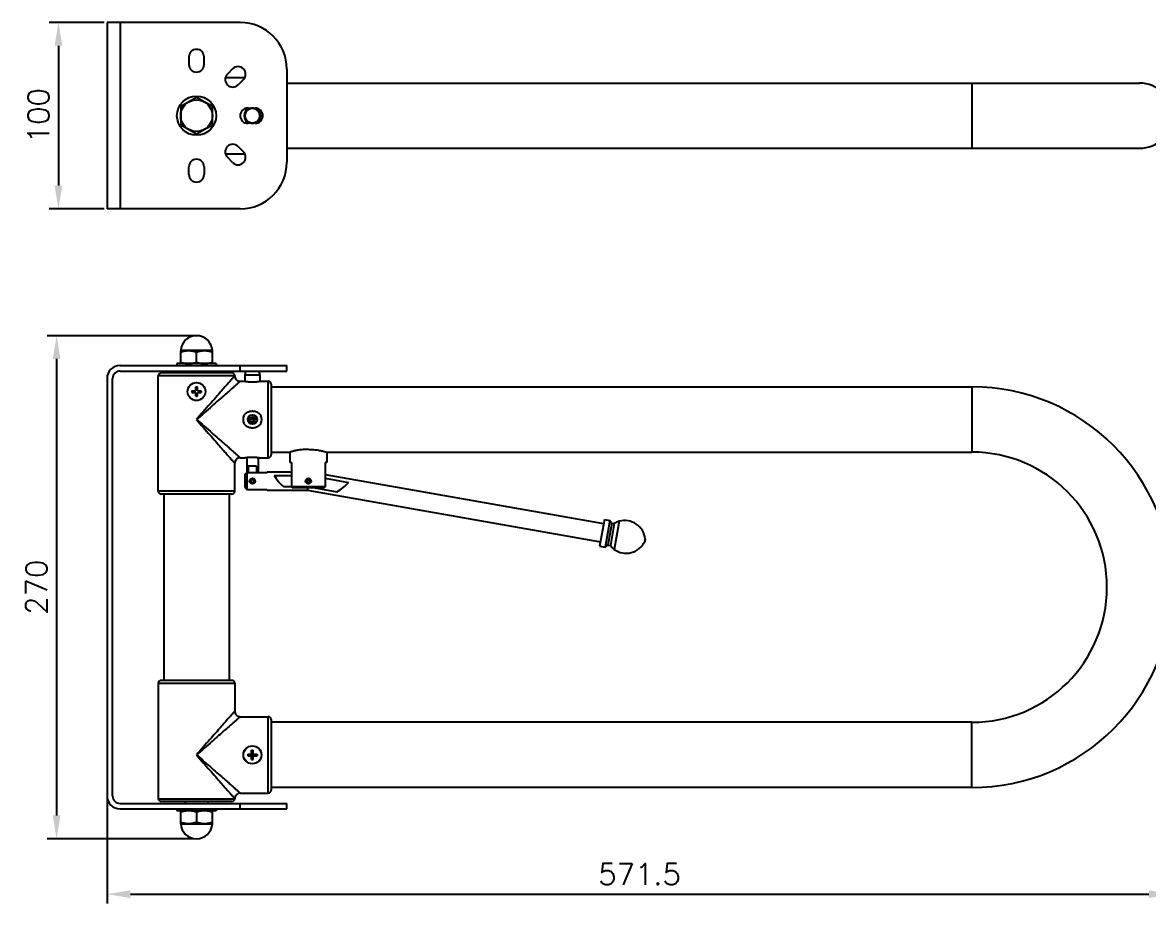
# Model space of a CAD drawing. Extents: x -2558 to -1644, y -2581 to -2108.
# Drawn here: x -2558 to -1953, y -2581 to -2108 of the extents above; entities that cross this region are included whole.
import ezdxf

# ---------------------------------------------------------------- set-up
doc = ezdxf.new("R2010")
doc.units = 0
doc.header["$LTSCALE"] = 23.1
doc.header["$MEASUREMENT"] = 0
doc.layers.get('0').update_dxf_attribs({"linetype": 'CONTINUOUS'})
doc.layers.get('Defpoints').update_dxf_attribs({"linetype": 'CONTINUOUS'})
doc.styles.get("Standard").update_dxf_attribs({"font": 'txt.shx', "bigfont": 'whgtxt.shx'})
doc.dimstyles.get("Standard").update_dxf_attribs({"dimtxt": 2.5, "dimasz": 0.18, "dimexe": 0.18, "dimexo": 0.0625, "dimgap": 0.09, "dimtad": 0, "dimtih": 1, "dimtoh": 1, "dimdec": 4, "dimzin": 0, "dimdsep": 46, "dimtxsty": 'Standard', "dimcen": 0.09, "dimadec": 0, "dimazin": 0, "dimtp": 0.001, "dimtm": 0.001, "dimtfac": 1, "dimtdec": 4, "dimtofl": 0, "dimtmove": 0, "dimatfit": 0, "dimfxl": 0, "dimtolj": 1, "dimtzin": 0, "dimarcsym": 0})

# ---------------------------------------------------------------- blocks, each defined once
blk = doc.blocks.new('*D109')
at = {"color": 2, "lineweight": -2}
for p, q in [((-2513.674097241279, -2108.0121938465), (-2543.235492103671, -2108.0121938465)), ((-2538.235492103671, -2120.5121938465), (-2538.235492103671, -2195.5121938465)), ((-2513.674097241279, -2208.0121938465), (-2543.235492103671, -2208.0121938465))]:
    blk.add_line(p, q, dxfattribs=at)
at = {"color": 2}
for points in [[(-2540.318825437005, -2120.5121938465), (-2536.152158770338, -2120.5121938465), (-2538.235492103671, -2108.0121938465)], [(-2540.318825437005, -2195.5121938465), (-2536.152158770338, -2195.5121938465), (-2538.235492103671, -2208.0121938465)]]:
    blk.add_solid(points, dxfattribs=at)
at = {"layer": 'Defpoints', "color": 0}
for p in [(-2512.174097241279, -2108.0121938465), (-2538.235492103671, -2208.0121938465), (-2512.174097241279, -2208.0121938465)]:
    blk.add_point(p, dxfattribs=at)
at = {"color": 2, "insert": (-2548.985492103671, -2158.0121938465), "char_height": 11.5, "attachment_point": 5, "rotation": 90}
blk.add_mtext('\\A1;100', dxfattribs=at)
blk = doc.blocks.new('*D110')
at = {"color": 2, "lineweight": -2}
for p, q in [((-2465.674097241279, -2276.091446719501), (-2544.235492103671, -2276.091446719501)), ((-2539.235492103671, -2288.591446719501), (-2539.235492103671, -2533.591446719501)), ((-2465.674097241279, -2546.091446719501), (-2544.235492103671, -2546.091446719501))]:
    blk.add_line(p, q, dxfattribs=at)
at = {"color": 2}
for points in [[(-2541.318825437005, -2288.591446719501), (-2537.152158770338, -2288.591446719501), (-2539.235492103671, -2276.091446719501)], [(-2541.318825437005, -2533.591446719501), (-2537.152158770338, -2533.591446719501), (-2539.235492103671, -2546.091446719501)]]:
    blk.add_solid(points, dxfattribs=at)
at = {"layer": 'Defpoints', "color": 0}
for p in [(-2464.174097241279, -2276.091446719501), (-2539.235492103671, -2546.091446719501), (-2464.174097241279, -2546.091446719501)]:
    blk.add_point(p, dxfattribs=at)
at = {"color": 2, "insert": (-2549.985492103671, -2411.091446719501), "char_height": 11.5, "attachment_point": 5, "rotation": 90}
blk.add_mtext('\\A1;270', dxfattribs=at)
blk = doc.blocks.new('*D111')
at = {"color": 2, "lineweight": -2}
for p, q in [((-1940.674097241279, -2412.591446719501), (-1940.674097241279, -2580.841955593444)), ((-2512.174097241279, -2524.591446719501), (-2512.174097241279, -2580.841955593444)), ((-2499.674097241279, -2575.841955593444), (-1953.174097241279, -2575.841955593444))]:
    blk.add_line(p, q, dxfattribs=at)
at = {"color": 2}
for points in [[(-2499.674097241279, -2573.758622260111), (-2499.674097241279, -2577.925288926778), (-2512.174097241279, -2575.841955593444)], [(-1953.174097241279, -2573.758622260111), (-1953.174097241279, -2577.925288926778), (-1940.674097241279, -2575.841955593444)]]:
    blk.add_solid(points, dxfattribs=at)
at = {"layer": 'Defpoints', "color": 0}
for p in [(-1940.674097241279, -2411.091446719501), (-2512.174097241279, -2523.091446719501), (-1940.674097241279, -2575.841955593444)]:
    blk.add_point(p, dxfattribs=at)
at = {"color": 2, "insert": (-2226.424097241279, -2565.091955593444), "char_height": 11.5, "attachment_point": 5}
blk.add_mtext('\\A1;571.5', dxfattribs=at)

msp = doc.modelspace()

# ---------------------------------------------------------------- linework, layer by layer
at = {"color": 7, "linetype": 'Continuous'}
for p, q in [((-2512.174097241279, -2108.0121938465), (-2512.174097241279, -2208.0121938465)), ((-2440.674097241279, -2108.0121938465), (-2512.174097241279, -2108.0121938465)), ((-2505.174097241279, -2108.0121938465), (-2505.174097241279, -2208.0121938465)), ((-2468.274097241279, -2126.5121938465), (-2468.274097241279, -2130.5121938465)), ((-2460.07409724128, -2130.5121938465), (-2460.07409724128, -2126.5121938465)), ((-2448.666690344279, -2137.5121938465), (-2438.23048911108, -2137.5121938465)), ((-2444.799371436679, -2132.8391924363), (-2447.62779856148, -2135.667619561101)), ((-2441.82952295568, -2141.4658951669), (-2439.001095830879, -2138.6374680421)), ((-2415.674097241279, -2133.0121938465), (-2415.674097241279, -2183.0121938465)), ((-2415.674097241279, -2140.5121938465), (-1958.174097241279, -2140.5121938465)), ((-2048.174097241279, -2140.5121938465), (-2048.174097241279, -2175.5121938465)), ((-2464.174097241279, -2148.1972392703), (-2472.674097241279, -2153.104716558501)), ((-2455.674097241279, -2153.104716558501), (-2464.174097241279, -2148.1972392703)), ((-2472.674097241279, -2153.104716558501), (-2472.674097241279, -2162.9196711347)), ((-2455.674097241279, -2162.9196711347), (-2455.674097241279, -2153.104716558501)), ((-2436.674097241279, -2153.9121938465), (-2432.674097241279, -2153.9121938465)), ((-2432.674097241279, -2162.1121938465), (-2436.674097241279, -2162.1121938465)), ((-2472.674097241279, -2162.9196711347), (-2464.174097241279, -2167.8271484229)), ((-2464.174097241279, -2167.8271484229), (-2455.674097241279, -2162.9196711347)), ((-2441.82952295568, -2174.5584925263), (-2439.001095830879, -2177.3869196511)), ((-2448.666690344279, -2178.5121938465), (-2439.174097239879, -2178.5121938465)), ((-2444.799371436679, -2183.1851952569), (-2447.62779856148, -2180.3567681321)), ((-2438.974097241279, -2178.5621938465), (-2438.974097241279, -2178.4648208921)), ((-2438.21184007528, -2178.5621938465), (-2438.974058142279, -2178.5621938465)), ((-2415.674097241279, -2175.5121938465), (-1958.174097241279, -2175.5121938465)), ((-2468.274097241279, -2189.5121938465), (-2468.274097241279, -2185.5121938465)), ((-2460.07409724128, -2185.5121938465), (-2460.07409724128, -2189.5121938465)), ((-2440.674097241279, -2208.0121938465), (-2512.174097241279, -2208.0121938465)), ((-2472.674097241279, -2291.091446719501), (-2472.674097241279, -2284.091446719501)), ((-2455.674097241279, -2284.091446719501), (-2472.674097241279, -2284.091446719501)), ((-2464.174097241279, -2290.3322573409), (-2464.174097241279, -2284.8506360979)), ((-2455.674097241279, -2291.091446719501), (-2455.674097241279, -2284.091446719501)), ((-2505.174097241279, -2292.091446719501), (-2415.674097241279, -2292.091446719501)), ((-2505.174097241279, -2295.091446719501), (-2415.674097241279, -2295.091446719501)), ((-2474.674097241279, -2291.091446719501), (-2474.674097241279, -2292.091446719501)), ((-2453.674097241279, -2291.091446719501), (-2474.674097241279, -2291.091446719501)), ((-2470.174097241279, -2295.091446719501), (-2470.174097241279, -2296.091446719501)), ((-2458.174097241279, -2295.091446719501), (-2458.174097241279, -2296.091446719501)), ((-2453.674097241279, -2291.091446719501), (-2453.674097241279, -2292.091446719501)), ((-2440.674097241279, -2295.091446719501), (-2440.674097241279, -2292.091446719501)), ((-2415.674097241279, -2295.091446719501), (-2415.674097241279, -2292.091446719501)), ((-2512.174097241279, -2299.091446719501), (-2512.174097241279, -2523.091446719501)), ((-2509.174097241279, -2523.091446719501), (-2509.174097241279, -2299.091446719501)), ((-2484.674097241279, -2359.591446719501), (-2484.674097241279, -2297.591446719501)), ((-2443.674097241279, -2297.591446719501), (-2484.674097241279, -2297.591446719501)), ((-2445.174097241279, -2296.091446719501), (-2483.174097241279, -2296.091446719501)), ((-2440.674097241279, -2300.591446719501), (-2438.674097241279, -2300.591446719501)), ((-2438.174097241279, -2297.091446719501), (-2438.174097241279, -2300.694408109101)), ((-2438.174097241279, -2297.091446719501), (-2430.174097241279, -2297.091446719501)), ((-2430.174097241279, -2297.091446719501), (-2430.174097241279, -2300.6944193125)), ((-2429.674097241279, -2300.591446719501), (-2425.674097241279, -2300.591446719501)), ((-2425.674097241279, -2341.591446719501), (-2425.674097241279, -2300.591446719501)), ((-2466.674097241279, -2305.6414467195), (-2466.674097241279, -2306.541446719501)), ((-2466.674097241279, -2305.6414467195), (-2464.62409724128, -2305.6414467195)), ((-2466.674097241279, -2306.541446719501), (-2464.62409724128, -2306.541446719501)), ((-2464.62409724128, -2305.6414467195), (-2464.62409724128, -2303.591446719501)), ((-2464.62409724128, -2303.591446719501), (-2463.724097241279, -2303.591446719501)), ((-2464.62409724128, -2308.591446719501), (-2464.62409724128, -2306.541446719501)), ((-2463.724097241279, -2305.6414467195), (-2463.724097241279, -2303.591446719501)), ((-2463.724097241279, -2305.6414467195), (-2461.674097241279, -2305.6414467195)), ((-2463.724097241279, -2308.591446719501), (-2463.724097241279, -2306.541446719501)), ((-2463.724097241279, -2306.541446719501), (-2461.674097241279, -2306.541446719501)), ((-2461.674097241279, -2305.6414467195), (-2461.674097241279, -2306.541446719501)), ((-2424.174097241279, -2302.091446719501), (-2424.174097241279, -2340.091446719501)), ((-2424.174097241279, -2303.591446719501), (-2048.174097241279, -2303.591446719501)), ((-2048.174097241279, -2303.591446719501), (-2048.174097241279, -2338.591446719501)), ((-2464.62409724128, -2308.591446719501), (-2463.724097241279, -2308.591446719501)), ((-2440.674097241279, -2341.591446719501), (-2438.07409724128, -2341.591446719501)), ((-2437.174097241279, -2341.4408510675), (-2437.174097241279, -2358.629067241301)), ((-2431.174097241279, -2341.4408963215), (-2431.174097241279, -2349.553826197701)), ((-2430.274097241279, -2341.591446719501), (-2425.674097241279, -2341.591446719501)), ((-2424.174097241279, -2338.591446719501), (-2414.174097241279, -2338.591446719501)), ((-2414.174097241279, -2338.595287361501), (-2414.174097241279, -2344.091446719501)), ((-2413.294952464279, -2344.091446719501), (-2414.174043995879, -2344.091446719501)), ((-2413.294952464279, -2344.091446719501), (-2413.294952464279, -2357.091446719501)), ((-2395.05324201808, -2344.091446719501), (-2395.05324201808, -2357.091446719501)), ((-2394.174150486479, -2344.091446719501), (-2395.05324201808, -2344.091446719501)), ((-2394.174097241279, -2338.591446719501), (-2048.174097241279, -2338.591446719501)), ((-2394.174097241279, -2338.5952897731), (-2394.174097241279, -2344.091446719501)), ((-2443.674097241279, -2359.591446719501), (-2443.674097241279, -2344.591446719501)), ((-2437.174097241279, -2349.553826197701), (-2426.174097241279, -2349.553826197701)), ((-2436.410165218679, -2346.091446719501), (-2436.410165218679, -2349.553826197701)), ((-2431.93802926368, -2346.091446719501), (-2436.410165218679, -2346.091446719501)), ((-2431.93802926368, -2346.091446719501), (-2431.93802926368, -2349.553826197701)), ((-2426.174097241279, -2349.091446719501), (-2426.174097241279, -2349.553826197701)), ((-2426.174097241279, -2349.091446719501), (-2413.294952464279, -2349.091446719501)), ((-2438.174097241279, -2350.6870378133), (-2438.174097241279, -2357.495855625501)), ((-2422.528253745279, -2351.091446719501), (-2413.294952464279, -2351.091446719501)), ((-2395.05324201808, -2350.6225665229), (-2245.736615870879, -2376.9511163811)), ((-2395.05324201808, -2352.6534197467), (-2382.619087027279, -2354.8458967539)), ((-2443.674097241279, -2359.591446719501), (-2484.674097241279, -2359.591446719501)), ((-2445.174097241279, -2361.091446719501), (-2483.174097241279, -2361.091446719501)), ((-2481.674097241279, -2361.091446719501), (-2481.674097241279, -2461.091446719501)), ((-2446.674097241279, -2361.091446719501), (-2446.674097241279, -2461.091446719501)), ((-2437.174097241279, -2358.629067241301), (-2426.174097241279, -2358.629067241301)), ((-2426.174097241279, -2358.629067241301), (-2426.174097241279, -2359.091446719501)), ((-2426.174097241279, -2359.091446719501), (-2404.611540558879, -2359.091446719501)), ((-2417.422174050479, -2357.091446719501), (-2395.05324201808, -2357.091446719501)), ((-2412.743811355479, -2357.591446719501), (-2395.60438312688, -2357.591446719501)), ((-2404.611540558879, -2359.091446719501), (-2247.473097647679, -2386.799193911301)), ((-2401.600922322079, -2357.591446719501), (-2388.846080105879, -2359.8404695369)), ((-2245.345907471079, -2374.7352989369), (-2247.863806047279, -2389.0150113555)), ((-2245.345907471079, -2374.7352989369), (-2242.391484212079, -2375.2562434699)), ((-2242.391484212079, -2375.2562434699), (-2244.90938278828, -2389.5359558885)), ((-2241.377534742879, -2376.7043133831), (-2243.46131287488, -2388.5220064193)), ((-2242.391484212079, -2375.2562434699), (-2241.377534742879, -2376.7043133831)), ((-2240.044426949279, -2376.9393762553), (-2242.12820508128, -2388.757069291501)), ((-2241.377534742879, -2376.7043133831), (-2240.044426949279, -2376.9393762553)), ((-2237.411393098479, -2375.6981355113), (-2240.07849193868, -2390.8240046745)), ((-2223.436731013479, -2385.2687440583), (-2223.673264192279, -2386.6101903757)), ((-2247.863806047279, -2389.0150113555), (-2244.90938278828, -2389.5359558885)), ((-2244.90938278828, -2389.5359558885), (-2243.46131287488, -2388.5220064193)), ((-2243.46131287488, -2388.5220064193), (-2242.12820508128, -2388.757069291501)), ((-2484.674097241279, -2462.591446719501), (-2484.674097241279, -2524.591446719501)), ((-2484.674097241279, -2462.591446719501), (-2443.674097241279, -2462.591446719501)), ((-2445.174097241279, -2461.091446719501), (-2483.174097241279, -2461.091446719501)), ((-2443.674097241279, -2462.591446719501), (-2443.674097241279, -2477.591446719501)), ((-2440.674097241279, -2480.591446719501), (-2425.674097241279, -2480.591446719501)), ((-2425.674097241279, -2521.591446719501), (-2425.674097241279, -2480.591446719501)), ((-2424.174097241279, -2482.091446719501), (-2424.174097241279, -2520.091446719501)), ((-2048.174097241279, -2483.591446719501), (-2424.174097241279, -2483.591446719501)), ((-2048.174097241279, -2518.591446719501), (-2048.174097241279, -2483.591446719501)), ((-2436.674097241279, -2500.6414467195), (-2436.674097241279, -2501.541446719501)), ((-2436.674097241279, -2500.6414467195), (-2431.674097241279, -2500.6414467195)), ((-2436.189242459479, -2501.541446719501), (-2436.189242459479, -2500.6414467195)), ((-2434.62409724128, -2503.591446719501), (-2434.62409724128, -2498.591446719501)), ((-2434.62409724128, -2498.591446719501), (-2433.724097241279, -2498.591446719501)), ((-2433.724097241279, -2499.076301501101), (-2434.62409724128, -2499.076301501101)), ((-2433.724097241279, -2501.541446719501), (-2434.62409724128, -2500.6414467195)), ((-2434.62409724128, -2501.541446719501), (-2433.724097241279, -2500.6414467195)), ((-2433.724097241279, -2501.091446719501), (-2434.62409724128, -2501.091446719501)), ((-2434.174097241279, -2501.541446719501), (-2434.174097241279, -2500.6414467195)), ((-2433.724097241279, -2503.591446719501), (-2433.724097241279, -2498.591446719501)), ((-2432.158952022879, -2501.541446719501), (-2432.158952022879, -2500.6414467195)), ((-2431.674097241279, -2500.6414467195), (-2431.674097241279, -2501.541446719501)), ((-2436.674097241279, -2501.541446719501), (-2431.674097241279, -2501.541446719501)), ((-2433.724097241279, -2503.106591937701), (-2434.62409724128, -2503.106591937701)), ((-2434.62409724128, -2503.591446719501), (-2433.724097241279, -2503.591446719501)), ((-2048.174097241279, -2518.591446719501), (-2424.174097241279, -2518.591446719501)), ((-2484.674097241279, -2524.591446719501), (-2443.674097241279, -2524.591446719501)), ((-2440.674097241279, -2521.591446719501), (-2425.674097241279, -2521.591446719501)), ((-2505.174097241279, -2527.091446719501), (-2415.674097241279, -2527.091446719501)), ((-2505.174097241279, -2530.091446719501), (-2415.674097241279, -2530.091446719501)), ((-2445.174097241279, -2526.091446719501), (-2483.174097241279, -2526.091446719501)), ((-2474.674097241279, -2530.091446719501), (-2474.674097241279, -2531.091446719501)), ((-2453.674097241279, -2531.091446719501), (-2474.674097241279, -2531.091446719501)), ((-2472.674097241279, -2538.091446719501), (-2472.674097241279, -2531.091446719501)), ((-2470.174097241279, -2526.091446719501), (-2470.174097241279, -2527.091446719501)), ((-2458.174097241279, -2526.091446719501), (-2458.174097241279, -2527.091446719501)), ((-2455.674097241279, -2538.091446719501), (-2455.674097241279, -2531.091446719501)), ((-2453.674097241279, -2530.091446719501), (-2453.674097241279, -2531.091446719501)), ((-2440.674097241279, -2530.091446719501), (-2440.674097241279, -2527.091446719501)), ((-2415.674097241279, -2530.091446719501), (-2415.674097241279, -2527.091446719501)), ((-2464.174097241279, -2531.8506360979), (-2464.174097241279, -2537.3322573409)), ((-2472.674097241279, -2538.091446719501), (-2455.674097241279, -2538.091446719501))]:
    msp.add_line(p, q, dxfattribs=at)
for centre, radius in [((-2464.174097241279, -2158.0121938465), 10.5), ((-2464.174097241279, -2158.0121938465), 8.5), ((-2434.174097241279, -2158.0121938465), 4), ((-2464.174097241279, -2306.091446719501), 4.8), ((-2434.174097241279, -2321.091446719501), 2.55), ((-2434.174097241279, -2354.091446719501), 1.5), ((-2434.174097241279, -2354.091446719501), 0.75), ((-2404.174097241279, -2354.091446719501), 1.5), ((-2404.174097241279, -2354.091446719501), 0.75), ((-2434.174097241279, -2501.091446719501), 4.8)]:
    msp.add_circle(centre, radius, dxfattribs=at)
for centre, radius, start, end in [((-2440.674097241279, -2133.0121938465), 25, 0, 90), ((-2464.174097241279, -2126.5121938465), 4.1, 0, 180), ((-2464.174097241279, -2130.5121938465), 4.1, 180, 0), ((-2441.900233633879, -2135.7383302393), 4.1, 315, 135), ((-2444.728660758679, -2138.5667573639), 4.1, 135, 315), ((-1958.174097241279, -2158.0121938465), 17.5, 270, 90), ((-2436.674097241279, -2158.0121938465), 4.1, 90, 270), ((-2434.174097241279, -2158.0121938465), 4.5, 114.1258653993006, 245.9703509977856), ((-2432.674097241279, -2158.0121938465), 4.1, 270, 90), ((-2434.174097241279, -2158.0121938465), 4.5, 295.8636142024003, 64.21954771150027), ((-2444.728660758679, -2177.457630329301), 4.1, 45, 225), ((-2441.900233633879, -2180.2860574539), 4.1, 225, 45), ((-2464.174097241279, -2185.5121938465), 4.1, 0, 180), ((-2440.674097241279, -2183.0121938465), 25, 270, 0), ((-2464.174097241279, -2189.5121938465), 4.1, 180, 0), ((-2464.174097241279, -2284.607071719501), 8.515625, 3.471409177910322, 176.5285908220897), ((-2505.174097241279, -2299.091446719501), 7, 90, 180), ((-2505.174097241279, -2299.091446719501), 4, 90, 180), ((-2434.174097241279, -2297.091446719501), 4, 149.8660373094121, 180), ((-2434.174097241279, -2297.091446719501), 4, 0, 30.13396269058788), ((-2483.174097241279, -2297.591446719501), 1.5, 90, 180), ((-2445.174097241279, -2297.591446719501), 1.5, 0, 90), ((-2440.67410351288, -2297.591452991101), 2.9999992032, 179.9998791159904, 270.0001224804059), ((-2425.674097241279, -2302.091446719501), 1.5, 0, 90), ((-2048.174097241279, -2411.091446719501), 107.5, 270, 90), ((-2434.174097241279, -2321.091446719501), 5, 156.1417698592149, 203.8582301407851), ((-2434.174097241279, -2321.091446719501), 5, 336.1417698592149, 23.85823014078507), ((-2440.674104525479, -2344.5914394353), 2.999999075, 89.99985736740426, 180.0001405547012), ((-2425.674097241279, -2340.091446719501), 1.5, 270, 0), ((-2048.174097241279, -2411.091446719501), 72.5, 270, 90), ((-2401.174097241279, -2338.091446719501), 25, 211.3322514975964, 229.4641978886987), ((-2401.174097241279, -2338.091446719501), 25, 299.5459023785894, 317.9191954801148), ((-2483.174097241279, -2359.591446719501), 1.5, 180, 270), ((-2445.174097241279, -2359.591446719501), 1.5, 270, 0), ((-2235.15698816548, -2383.893723250901), 8.5, 105.3802698578089, 125.0991278440126), ((-2234.470000483279, -2386.391175124901), 11.0902158092, 5.808801662798878, 105.3802698578089), ((-2225.923893946079, -2385.5217668771), 2.5, 334.191198337206, 5.808801662798878), ((-2235.15698816548, -2383.893723250901), 8.5, 214.900872156005, 234.6197301422013), ((-2233.657252062079, -2381.781849779501), 11.0902158092, 234.6197301422013, 334.191198337206), ((-2483.174097241279, -2462.591446719501), 1.5, 90, 180), ((-2445.174097241279, -2462.591446719501), 1.5, 0, 90), ((-2440.674104525479, -2477.5914540037), 2.999999075, 179.9998594452988, 270.0001426325957), ((-2425.674097241279, -2482.091446719501), 1.5, 0, 90), ((-2434.174097241279, -2501.091446719501), 5, 156.1417698592149, 203.8582301407851), ((-2434.174097241279, -2501.091446719501), 5, 336.1417698592149, 23.85823014078507), ((-2505.174097241279, -2523.091446719501), 7, 180, 270), ((-2505.174097241279, -2523.091446719501), 4, 180, 270), ((-2483.174097241279, -2524.591446719501), 1.5, 180, 270), ((-2445.174097241279, -2524.591446719501), 1.5, 270, 0), ((-2440.67410351288, -2524.5914404479), 2.9999992032, 89.99987751959414, 180.0001208840096), ((-2425.674097241279, -2520.091446719501), 1.5, 270, 0), ((-2464.174097241279, -2537.575821719501), 8.515625, 183.4714091779103, 356.5285908220897)]:
    msp.add_arc(centre, radius, start, end, dxfattribs=at)
for points in [[(-2432.89953913008, -2154.2206899733), (-2433.54133689528, -2154.0625591363), (-2434.200526416879, -2154.012281160301), (-2434.85899399468, -2154.0712654741), (-2435.49875227468, -2154.2379006621), (-2436.102326116879, -2154.507634901101), (-2436.653228676279, -2154.8731004539), (-2437.13641086288, -2155.3243140117), (-2437.538673679879, -2155.8489496651), (-2437.849029318279, -2156.4326767593), (-2438.059000202679, -2157.0595506923), (-2438.162850422279, -2157.7124471865), (-2438.157743238679, -2158.3735310385), (-2438.043818297479, -2159.024744559901), (-2437.824187350679, -2159.648299647701), (-2437.50484992668, -2160.2271625933), (-2437.09452949288, -2160.7455206591), (-2436.604434177079, -2161.1892148377), (-2436.047950974679, -2161.5461253945), (-2435.44028126728, -2161.8065024809), (-2434.79802483128, -2161.963233502501), (-2434.138725113479, -2162.012037445101), (-2433.48039105888, -2161.951581074701), (-2432.84100639928, -2161.7835157379), (-2432.23803717728, -2161.5124326141), (-2431.687953607079, -2161.145736543101), (-2431.20578145288, -2160.6934438127), (-2430.804692313679, -2160.167909605701), (-2430.495642633879, -2159.583490032101), (-2430.28707406688, -2158.9561487409), (-2430.184683855079, -2158.303021689901), (-2430.19126913248, -2157.6419503363), (-2430.306649868079, -2156.990993172901), (-2430.52767426548, -2156.3679312511), (-2430.84830511528, -2155.789783728101), (-2431.259783863879, -2155.2723439349), (-2431.750870031279, -2154.829746692501), (-2432.30814936728, -2154.4740815629), (-2432.56787482568, -2154.348867071501)], [(-2432.89953913008, -2154.2206899733), (-2433.54133689528, -2154.0625591363), (-2434.200526416879, -2154.012281160301), (-2434.85899399468, -2154.0712654741), (-2435.49875227468, -2154.2379006621), (-2436.102326116879, -2154.507634901101), (-2436.653228676279, -2154.8731004539), (-2437.13641086288, -2155.3243140117), (-2437.538673679879, -2155.8489496651), (-2437.849029318279, -2156.4326767593), (-2438.059000202679, -2157.0595506923), (-2438.162850422279, -2157.7124471865), (-2438.157743238679, -2158.3735310385), (-2438.043818297479, -2159.024744559901), (-2437.824187350679, -2159.648299647701), (-2437.50484992668, -2160.2271625933), (-2437.09452949288, -2160.7455206591), (-2436.604434177079, -2161.1892148377), (-2436.047950974679, -2161.5461253945), (-2435.44028126728, -2161.8065024809), (-2434.79802483128, -2161.963233502501), (-2434.138725113479, -2162.012037445101), (-2433.48039105888, -2161.951581074701), (-2432.84100639928, -2161.7835157379), (-2432.23803717728, -2161.5124326141), (-2431.687953607079, -2161.145736543101), (-2431.20578145288, -2160.6934438127), (-2430.804692313679, -2160.167909605701), (-2430.495642633879, -2159.583490032101), (-2430.28707406688, -2158.9561487409), (-2430.184683855079, -2158.303021689901), (-2430.19126913248, -2157.6419503363), (-2430.306649868079, -2156.990993172901), (-2430.52767426548, -2156.3679312511), (-2430.84830511528, -2155.789783728101), (-2431.259783863879, -2155.2723439349), (-2431.750870031279, -2154.829746692501), (-2432.30814936728, -2154.4740815629), (-2432.916399707679, -2154.2150637573)], [(-2433.382835719679, -2154.0912488807), (-2433.54133689528, -2154.0625591363), (-2434.200526416879, -2154.012281160301), (-2434.85899399468, -2154.0712654741), (-2435.49875227468, -2154.2379006621), (-2436.102326116879, -2154.507634901101), (-2436.653228676279, -2154.8731004539), (-2437.13641086288, -2155.3243140117), (-2437.538673679879, -2155.8489496651), (-2437.849029318279, -2156.4326767593), (-2438.059000202679, -2157.0595506923), (-2438.162850422279, -2157.7124471865), (-2438.157743238679, -2158.3735310385), (-2438.043818297479, -2159.024744559901), (-2437.824187350679, -2159.648299647701), (-2437.50484992668, -2160.2271625933), (-2437.09452949288, -2160.7455206591), (-2436.604434177079, -2161.1892148377), (-2436.047950974679, -2161.5461253945), (-2435.44028126728, -2161.8065024809), (-2434.79802483128, -2161.963233502501), (-2434.138725113479, -2162.012037445101), (-2433.48039105888, -2161.951581074701), (-2432.84100639928, -2161.7835157379), (-2432.23803717728, -2161.5124326141), (-2431.687953607079, -2161.145736543101), (-2431.20578145288, -2160.6934438127), (-2430.804692313679, -2160.167909605701), (-2430.495642633879, -2159.583490032101), (-2430.28707406688, -2158.9561487409), (-2430.184683855079, -2158.303021689901), (-2430.19126913248, -2157.6419503363), (-2430.306649868079, -2156.990993172901), (-2430.52767426548, -2156.3679312511), (-2430.84830511528, -2155.789783728101), (-2431.259783863879, -2155.2723439349), (-2431.750870031279, -2154.829746692501), (-2432.30814936728, -2154.4740815629), (-2432.916399707679, -2154.2150637573), (-2433.22579253548, -2154.1262296589)], [(-2437.89693895568, -2156.549166311101), (-2437.986513364879, -2156.801646497301)], [(-2435.93575296328, -2161.603363318501), (-2435.838095555279, -2161.6496530713), (-2435.216240506479, -2161.874050578101), (-2434.565917573679, -2161.9929571939), (-2433.904891610479, -2162.0031246063), (-2433.251219873079, -2161.9042752131), (-2432.62275756608, -2161.699109252701), (-2432.03667135608, -2161.3932307563), (-2431.508971432079, -2160.9949952851), (-2431.05407289428, -2160.5152815547), (-2430.684401320479, -2159.967193176701), (-2430.41005450948, -2159.3657012585), (-2430.238526925079, -2158.7272367035), (-2430.174504051879, -2158.0692404919), (-2430.21973455188, -2157.409685987301), (-2430.372983082079, -2156.766589114301), (-2430.630063488279, -2156.1575173901), (-2430.983952971679, -2155.5991087797), (-2431.424984823279, -2155.106616294101), (-2431.941112240679, -2154.693492596501), (-2432.51823625308, -2154.371023102501), (-2433.14059148828, -2154.1480165915), (-2433.791178092079, -2154.030564415701), (-2434.452225135279, -2154.0218749527), (-2435.105674790279, -2154.1221857141), (-2435.73367678608, -2154.328756370101), (-2436.31907711768, -2154.6359442513), (-2436.845885346479, -2155.0353585605), (-2437.299710560479, -2155.516088604701), (-2437.668155713679, -2156.065002178701), (-2437.919511183879, -2156.607962046501)], [(-2437.873441777479, -2156.490733182301), (-2437.89693895568, -2156.549166311101)], [(-2437.873441777479, -2156.490733182301), (-2437.89693895568, -2156.549166311101)], [(-2437.825221172279, -2156.3784089205), (-2437.873441777479, -2156.490733182301)], [(-2436.70237064448, -2154.9125444863), (-2436.750834509679, -2154.9527126735), (-2437.21957022788, -2155.4189151715), (-2437.26833404168, -2155.477299721901)], [(-2434.235894475079, -2154.0126729911), (-2434.32645131048, -2154.015096369901), (-2434.982734737079, -2154.0947832987), (-2435.030435813679, -2154.1049339923)], [(-2434.174272915479, -2154.0122013173), (-2434.280379817879, -2154.013610748901)], [(-2434.174256839879, -2154.0121933051), (-2434.18523160828, -2154.0122089909)], [(-2433.388475113479, -2154.090114620701), (-2433.54133689528, -2154.0625591363), (-2434.174097241279, -2154.0121932995)], [(-2433.550169553479, -2154.0611537795), (-2434.11623161348, -2154.0126115077)], [(-2433.382835719679, -2154.0912488807), (-2433.54133689528, -2154.0625591363), (-2433.550169553479, -2154.0611537795)], [(-2432.967809670079, -2154.1984208265), (-2433.019439539879, -2154.182472499901), (-2433.28710005548, -2154.1117866359)], [(-2433.15041867228, -2154.1454017027), (-2433.22579253548, -2154.1262296589)], [(-2432.916399707679, -2154.2150637573), (-2433.15379363548, -2154.1445098183)], [(-2432.916399707679, -2154.2150637573), (-2433.15041867228, -2154.1454017027)], [(-2432.959285639679, -2154.2011276801), (-2432.967809670079, -2154.1984208265)], [(-2432.916796074479, -2154.2149349497), (-2432.959285639679, -2154.2011276801)], [(-2432.916796074479, -2154.2149349497), (-2432.959285639679, -2154.2011276801)], [(-2440.674097241279, -2158.0121938465), (-2440.685797460879, -2158.6577521553)], [(-2440.685634511079, -2157.371372291301), (-2440.674097241279, -2158.0121938465)], [(-2435.380384770279, -2161.825966643701), (-2435.320189552879, -2161.8444872087), (-2434.673316279479, -2161.980919127101), (-2434.318302209879, -2162.009585843501)], [(-2435.196146796079, -2161.8794096791), (-2434.962512915479, -2161.933719684101)], [(-2434.88149622248, -2161.9491452103), (-2434.700589735279, -2161.977393853101)], [(-2434.700589735279, -2161.977393853101), (-2434.634404300679, -2161.9856211627)], [(-2434.700589735279, -2161.977393853101), (-2434.634404300679, -2161.9856211627)], [(-2434.318302209879, -2162.009585843501), (-2434.173668989079, -2162.0121895679)], [(-2434.173892866279, -2162.0121935235), (-2434.15922862248, -2162.012166098901)], [(-2433.31421267688, -2161.9186749699), (-2433.174004873879, -2161.8851479919)], [(-2430.296317052479, -2158.9933838005), (-2430.262991485879, -2158.8507949259), (-2430.26112578928, -2158.8420479233)], [(-2430.26112578928, -2158.8420479233), (-2430.179570208679, -2158.2213783199)], [(-2438.746842587279, -2178.4121938465), (-2439.066873091479, -2178.4863056837), (-2439.174097241279, -2178.5121938465), (-2439.06687308148, -2178.4863056813), (-2438.746842587279, -2178.4121938465)], [(-2438.746842587279, -2178.4121938465), (-2439.066873091479, -2178.4863056837), (-2439.174097241279, -2178.5121938465)], [(-2438.746842587279, -2178.4121938465), (-2438.296561752079, -2178.3348859805)], [(-2472.674097241279, -2284.8506360979), (-2471.785087310679, -2284.578771631301), (-2470.930701370079, -2284.3681575391), (-2470.09167607908, -2284.215793451501), (-2469.257620840479, -2284.1228069729), (-2468.424097241679, -2284.091446719501)], [(-2468.424097241679, -2284.091446719501), (-2467.590058515279, -2284.1228456237), (-2466.75545269468, -2284.2159504693), (-2465.915981655279, -2284.3684824287), (-2465.061316154679, -2284.5792676575), (-2464.174097241279, -2284.8506360979)], [(-2464.174097241279, -2284.8506360979), (-2463.287036253079, -2284.579311405701), (-2462.432212293279, -2284.3684823139), (-2461.592684949279, -2284.2159420925), (-2460.758080001279, -2284.1228414233), (-2459.924097241279, -2284.091446719301)], [(-2459.924097241279, -2284.091446719301), (-2459.090336087879, -2284.122824794101), (-2458.256138656079, -2284.2158493911), (-2457.41711612688, -2284.368238556301), (-2456.562957025079, -2284.5788132063), (-2455.674097241279, -2284.8506360979)], [(-2472.674097241279, -2290.3322573409), (-2471.785087310479, -2290.6041218077), (-2470.93070136968, -2290.8147358999), (-2470.091676078479, -2290.967099987501), (-2469.25762083988, -2291.0600864659), (-2468.424097241279, -2291.091446719501)], [(-2468.424097241279, -2291.091446719501), (-2467.590058515079, -2291.0600478153), (-2466.75545269468, -2290.966942969701), (-2465.915981655079, -2290.8144110103), (-2465.061316154679, -2290.6036257813), (-2464.174097241279, -2290.3322573409)], [(-2464.174097241279, -2290.3322573409), (-2463.287036253079, -2290.603582033101), (-2462.432212293279, -2290.8144111251), (-2461.592684949279, -2290.966951346501), (-2460.758080001279, -2291.0600520155), (-2459.924097241279, -2291.091446719501)], [(-2459.924097241279, -2291.091446719501), (-2459.090336087879, -2291.060068644901), (-2458.256138656079, -2290.9670440477), (-2457.41711612688, -2290.8146548827), (-2456.562957025079, -2290.604080232501), (-2455.674097241279, -2290.3322573409)], [(-2443.674097241279, -2297.591446719501), (-2443.79600562168, -2297.731192832501), (-2444.174465260079, -2298.165038740301), (-2444.836507397079, -2298.923964798701), (-2445.817154194279, -2300.0481224789), (-2447.161142091079, -2301.5887933491), (-2448.908808540079, -2303.5922168639), (-2451.11267006408, -2306.118594043301), (-2453.805842359679, -2309.2058905307), (-2456.944243979079, -2312.8035625761), (-2460.519012080879, -2316.9014749699), (-2464.174097473079, -2321.0914467095)], [(-2440.674097241279, -2300.591446719501), (-2440.81384373028, -2300.7133551031), (-2441.247688800079, -2301.091814797301), (-2442.00661250648, -2301.7538573117), (-2443.13076966388, -2302.7345045979), (-2443.579879761879, -2303.126280684501)], [(-2429.674097241279, -2300.591446719501), (-2429.75963568268, -2300.6100534355), (-2430.013383296079, -2300.663242184301), (-2430.424488926079, -2300.7429931537), (-2430.976357435479, -2300.8374214439), (-2431.649389842079, -2300.932722864701), (-2432.421470916479, -2301.014801107301), (-2433.267680166679, -2301.070917457901), (-2434.152352318079, -2301.091434898501), (-2435.03698322848, -2301.0728410681), (-2435.885899336479, -2301.0183237333), (-2436.66665330388, -2300.936724301901), (-2437.35012251748, -2300.8408384185), (-2437.911191246079, -2300.7452954469), (-2438.32894048188, -2300.6644370911), (-2438.58700645028, -2300.6103879653), (-2438.674097241279, -2300.591446719501)], [(-2443.579879761879, -2303.126280684501), (-2444.671441378479, -2304.0784927757), (-2446.674866409079, -2305.826159076701), (-2449.20124489848, -2308.0300202435), (-2452.288542069079, -2310.723192393501), (-2455.88621438208, -2313.8615941665), (-2459.984126766879, -2317.4363626585), (-2464.17409699888, -2321.091446727301)], [(-2438.746842587279, -2319.069071877901), (-2438.261662348479, -2318.358525493701), (-2437.632671134479, -2317.730513150101), (-2436.871148110479, -2317.207336256501), (-2436.00924770968, -2316.8190512531), (-2435.100023852679, -2316.5866921587), (-2434.169548912079, -2316.5099584185), (-2433.23913030248, -2316.5882105541), (-2432.33032549288, -2316.8220653637), (-2431.47015465528, -2317.211218223901), (-2430.712647982079, -2317.7329041245), (-2430.08621556788, -2318.358906754301), (-2429.601351895079, -2319.069071877901)], [(-2436.604751459479, -2320.3377138293), (-2436.576149147079, -2320.334032135101), (-2436.375343627079, -2320.3092777177), (-2436.155376093079, -2320.2839356903), (-2435.91750755008, -2320.2580818403), (-2435.663039899479, -2320.2317574821), (-2435.391555087879, -2320.204806129101), (-2435.101619284479, -2320.176969961501), (-2434.79183713508, -2320.1479866349), (-2434.46110009628, -2320.1175910099), (-2434.109416539879, -2320.085564622101), (-2433.747621233079, -2320.0525933681), (-2433.395668593479, -2320.0201563979), (-2433.06952420888, -2319.989458746901), (-2432.770424594079, -2319.9604644085), (-2432.49555389068, -2319.932812705701), (-2432.241929122079, -2319.9061390661), (-2432.006988607879, -2319.8801087041), (-2431.95526165808, -2319.8741674987)], [(-2432.815642774879, -2318.9642156737), (-2432.884463437679, -2318.9710177529), (-2433.14604554288, -2318.996363629301), (-2433.42230799248, -2319.0224424023), (-2433.713242162879, -2319.0493772011), (-2434.020809183479, -2319.077497607101), (-2434.34700785468, -2319.1071738147), (-2434.69056814868, -2319.1385462301), (-2435.042300704479, -2319.1711113737), (-2435.391473694479, -2319.204257741901), (-2435.727776739479, -2319.2373793809), (-2435.925021479679, -2319.2575642097)], [(-2464.17409699888, -2321.091446727301), (-2459.998498012879, -2324.733994376101), (-2455.911355151479, -2328.299367917501), (-2452.322127208879, -2331.430403289701), (-2449.243235876679, -2334.116242681101), (-2446.725037775679, -2336.3129680859), (-2444.71241511168, -2338.068657913101), (-2443.57987986188, -2339.056612889301)], [(-2464.174097473079, -2321.0914467095), (-2460.531548571479, -2325.2670471273), (-2456.966175394079, -2329.354190001501), (-2453.83514017488, -2332.9434177103), (-2451.14930062588, -2336.022308382901), (-2448.952574958479, -2338.540505419501), (-2447.196884889679, -2340.5531264549), (-2445.84453954028, -2342.1033778307), (-2444.862884701679, -2343.2286909341), (-2444.197588772279, -2343.9913472147), (-2443.806436338279, -2344.439744594501), (-2443.674097241279, -2344.591446719501)], [(-2429.601351895079, -2323.1138215611), (-2430.08653213388, -2323.824367945101), (-2430.715523348079, -2324.452380288701), (-2431.47704637188, -2324.975557182301), (-2432.338946772679, -2325.3638421859), (-2433.248170629879, -2325.5962012801), (-2434.17864557048, -2325.672935020501), (-2435.109064180079, -2325.5946828847), (-2436.017868989479, -2325.360828075301), (-2436.878039827079, -2324.971675214901), (-2437.63554650028, -2324.4499893143), (-2438.261978914479, -2323.823986684501), (-2438.746842587279, -2323.1138215611)], [(-2431.661068054279, -2320.834312472301), (-2431.816431571679, -2320.8544924867), (-2431.998741429879, -2320.8766844847), (-2432.195410562879, -2320.8992473499), (-2432.40576227468, -2320.922165304501), (-2432.62941490028, -2320.9454687607), (-2432.865960371279, -2320.9691950049), (-2433.114916891879, -2320.9933849655), (-2433.375694167879, -2321.0180821789), (-2433.647557562479, -2321.043332178901), (-2433.929590836279, -2321.069182174901), (-2434.220657470079, -2321.0956809499), (-2434.519235374079, -2321.122867458101), (-2434.82235475728, -2321.1506760475), (-2435.126197883279, -2321.1789856805), (-2435.42684173968, -2321.2076774641), (-2435.720385167279, -2321.236635197301), (-2436.00235935968, -2321.2656700135), (-2436.267620177679, -2321.2944718717), (-2436.511870926679, -2321.3227280683), (-2436.68771850488, -2321.3444463727)], [(-2436.391769806879, -2322.3112372171), (-2436.29066453148, -2322.299331283701), (-2436.070154128879, -2322.2745110137), (-2435.82862279748, -2322.248749657701), (-2435.565817595279, -2322.221988780901), (-2435.282520862679, -2322.194239729701), (-2434.982062994879, -2322.1657075585), (-2434.66877071368, -2322.136626346301), (-2434.34749140188, -2322.1072274481), (-2434.023244916079, -2322.0777267387), (-2433.70037340508, -2322.0482673705), (-2433.38287916388, -2322.0189663949), (-2433.07455162268, -2321.9899383103), (-2432.778845586479, -2321.9612946953), (-2432.498775276079, -2321.9331436259), (-2432.23682915188, -2321.905588856301), (-2431.994908238879, -2321.8787286241), (-2431.774054201679, -2321.8526251327), (-2431.745234553679, -2321.849081907701)], [(-2432.42204959348, -2322.9238961961), (-2432.46270077928, -2322.9281912503), (-2432.70949721868, -2322.9535952927), (-2432.97211979128, -2322.9795955285), (-2433.249677938279, -2323.006217161101), (-2433.54353229908, -2323.0337186663), (-2433.855458925279, -2323.0624113609), (-2434.186872409679, -2323.092608542301), (-2434.53772779408, -2323.124555822101), (-2434.89785674168, -2323.1576607969), (-2435.250797137879, -2323.1907787215), (-2435.533507370079, -2323.218074742101)], [(-2404.174097241279, -2337.091446682701), (-2405.571664370279, -2337.1214855291), (-2406.956323445879, -2337.2103323107), (-2408.29159165448, -2337.3512659951), (-2409.555198188479, -2337.5339671393), (-2410.711510692279, -2337.7425067791), (-2411.73807537328, -2337.9601513381), (-2412.600473103879, -2338.166170512501), (-2413.285444429479, -2338.3446137991), (-2413.777868411879, -2338.4808714595), (-2414.07507774128, -2338.5663015473), (-2414.174097237679, -2338.5952930999)], [(-2404.174097241279, -2337.0914466835), (-2402.77653131368, -2337.1214854775), (-2401.39187114088, -2337.2103323017), (-2400.05660160908, -2337.3512661483), (-2398.792995247079, -2337.5339673103), (-2397.63668515228, -2337.742506510501), (-2396.61012113288, -2337.9601508793), (-2395.74771805108, -2338.166171347701), (-2395.06274372128, -2338.3446155083), (-2394.570329956279, -2338.4808703583), (-2394.27314165308, -2338.5662942865), (-2394.17409724248, -2338.5952931005)], [(-2443.57987986188, -2339.056612889301), (-2443.162162859079, -2339.4210035109), (-2442.03685032828, -2340.402658834901), (-2441.274196223279, -2341.0679551285), (-2440.825799374079, -2341.459107612301), (-2440.674097241279, -2341.591446719501)], [(-2438.07409724128, -2341.591446719501), (-2437.989640355079, -2341.5755471207)], [(-2437.989640355079, -2341.5755471207), (-2437.98821510508, -2341.5752816895), (-2437.734202953079, -2341.529508092301), (-2437.32326654348, -2341.4619466469), (-2436.775582103679, -2341.3844929051), (-2436.110935476479, -2341.3100357491), (-2435.36300388108, -2341.252138647101), (-2434.55730929268, -2341.220700343901), (-2433.73655703948, -2341.2218079041), (-2432.93231104728, -2341.255326131701), (-2432.193342411279, -2341.3142899839), (-2431.542632154479, -2341.388358023901), (-2431.007638499479, -2341.4646266617), (-2430.60595319928, -2341.5309098215), (-2430.358348792679, -2341.5755853693)], [(-2430.358348792679, -2341.5755853693), (-2430.274097241279, -2341.591446719501)], [(-2438.174097241279, -2350.6870378133), (-2437.857672497079, -2350.320303315701), (-2437.524089625679, -2349.9426431781), (-2437.174097241279, -2349.553826197701)], [(-2438.174097241279, -2357.495855625501), (-2437.857672497079, -2357.8625901231), (-2437.524089625679, -2358.2402502607), (-2437.174097241279, -2358.629067241301)], [(-2413.294952464279, -2357.091446719501), (-2413.108788227079, -2357.2609481047), (-2412.925084500679, -2357.427608040301), (-2412.743811355479, -2357.591446719501)], [(-2404.480323016879, -2357.5914580257), (-2404.51017318248, -2357.930989029301), (-2404.565508522479, -2358.5642264003), (-2404.59989509068, -2358.9579898613), (-2404.611540558879, -2359.091446719501)], [(-2395.05324201808, -2357.091446719501), (-2395.239406255279, -2357.2609481047), (-2395.42310998168, -2357.427608040301), (-2395.60438312688, -2357.591446719501)], [(-2443.674097241279, -2477.591446719501), (-2443.806863422879, -2477.7436382503), (-2444.198594460679, -2478.1926991253), (-2444.864257638079, -2478.9557762307), (-2445.84627352928, -2480.081503258701), (-2447.19901364148, -2481.6322071917), (-2448.955028411279, -2483.6452005065), (-2451.151149659479, -2486.1627047037), (-2453.83621514188, -2489.2407080843), (-2456.96603023328, -2492.8285370535), (-2460.53130491848, -2496.9155666977), (-2464.17409747208, -2501.091446711501)], [(-2440.674097241279, -2480.591446719501), (-2440.826288806079, -2480.7242129119), (-2441.275349160479, -2481.115943998901), (-2442.03842405368, -2481.7816075459), (-2443.164150467679, -2482.7636239381), (-2443.579879802879, -2483.1262806197)], [(-2443.579879802879, -2483.1262806197), (-2444.71485526728, -2484.1163643171), (-2446.727850243679, -2485.872378850901), (-2449.245355533079, -2488.0684998419), (-2452.32335960548, -2490.753565167301), (-2455.911188835679, -2493.8833804135), (-2459.99821847468, -2497.4486554791), (-2464.174096999879, -2501.0914467259)], [(-2464.17409747208, -2501.091446711501), (-2460.532339894079, -2505.2661399515), (-2456.96629346108, -2509.354054520701), (-2453.835539366879, -2512.9429599959), (-2451.150120136279, -2516.021368849501), (-2448.953514451479, -2518.5394284571), (-2447.19774700308, -2520.5521383429), (-2445.845142128879, -2522.1026872817), (-2444.863259131479, -2523.2282620157), (-2444.197864161079, -2523.991031434501), (-2443.806574260479, -2524.4395867779), (-2443.674097241279, -2524.591446719501)], [(-2464.174096999879, -2501.0914467259), (-2459.999405198079, -2504.7332030443), (-2455.91149064308, -2508.2992498451), (-2452.322584913079, -2511.430004077301), (-2449.24417535008, -2514.1154231229), (-2446.726114618079, -2516.312028527301), (-2444.713403060479, -2518.0677957391), (-2443.579879717279, -2519.056612719501)], [(-2438.746842587279, -2499.069071877901), (-2438.285578334279, -2498.3875627639), (-2437.713005367479, -2497.798718744901), (-2437.497087996479, -2497.6218040793)], [(-2430.85064114668, -2497.6221641655), (-2430.61572882528, -2497.8156903133), (-2430.055642808879, -2498.396119775701), (-2429.601351895079, -2499.069071877901)], [(-2437.497553335679, -2504.5607292733), (-2437.732465657079, -2504.3672031257), (-2438.292551673479, -2503.786773663301), (-2438.746842587279, -2503.1138215611)], [(-2429.601351895079, -2503.1138215611), (-2430.06261614808, -2503.7953306749), (-2430.63518911488, -2504.384174693901), (-2430.85110648608, -2504.5610893595)], [(-2443.579879717279, -2519.056612719501), (-2443.162853281679, -2519.4204008919), (-2442.03727923268, -2520.4022844029), (-2441.274512085879, -2521.0676797441), (-2440.825957273079, -2521.458969690701), (-2440.674097241279, -2521.591446719501)], [(-2468.424097241079, -2531.091446719301), (-2469.25785839448, -2531.122824794101), (-2470.09205582628, -2531.2158493911), (-2470.931078355679, -2531.368238556301), (-2471.785237457279, -2531.5788132063), (-2472.674097241279, -2531.8506360979)], [(-2464.174097241279, -2531.8506360979), (-2465.061158229279, -2531.579311405701), (-2465.915982189079, -2531.3684823139), (-2466.755509533279, -2531.2159420925), (-2467.59011448108, -2531.1228414233), (-2468.424097241079, -2531.091446719301)], [(-2459.924097241279, -2531.091446719501), (-2460.758135967279, -2531.1228456237), (-2461.592741787879, -2531.2159504693), (-2462.43221282728, -2531.3684824287), (-2463.286878327879, -2531.5792676575), (-2464.174097241279, -2531.8506360979)], [(-2455.674097241279, -2531.8506360979), (-2456.563107171879, -2531.578771631301), (-2457.417493112879, -2531.3681575391), (-2458.256518403879, -2531.215793451301), (-2459.090573642679, -2531.1228069729), (-2459.924097241279, -2531.091446719501)], [(-2468.424097241079, -2538.091446719501), (-2469.25785839448, -2538.060068644901), (-2470.09205582628, -2537.9670440477), (-2470.931078355679, -2537.8146548827), (-2471.785237457279, -2537.604080232501), (-2472.674097241279, -2537.3322573409)], [(-2464.174097241279, -2537.3322573409), (-2465.061158229279, -2537.603582033101), (-2465.915982189079, -2537.8144111251), (-2466.755509533279, -2537.966951346501), (-2467.59011448108, -2538.0600520155), (-2468.424097241079, -2538.091446719501)], [(-2459.92409724068, -2538.091446719501), (-2460.758135967079, -2538.0600478153), (-2461.592741787679, -2537.966942969701), (-2462.43221282728, -2537.8144110103), (-2463.286878327679, -2537.6036257813), (-2464.174097241279, -2537.3322573409)], [(-2455.674097241279, -2537.3322573409), (-2456.56310717168, -2537.604121807501), (-2457.417493112479, -2537.8147358997), (-2458.256518403479, -2537.967099987501), (-2459.090573641879, -2538.0600864659), (-2459.92409724068, -2538.091446719501)]]:
    msp.add_spline(points, degree=3, dxfattribs=at)

# ---------------------------------------------------------------- dimensions: what is measured, and where the dimension line sits
for base, p1, p2, picture, middle in [((-2538.235492103671, -2208.0121938465), (-2512.174097241279, -2108.0121938465), (-2512.174097241279, -2208.0121938465), '*D109', (-2548.985492103671, -2158.0121938465)), ((-2539.235492103671, -2546.091446719501), (-2464.174097241279, -2276.091446719501), (-2464.174097241279, -2546.091446719501), '*D110', (-2549.985492103671, -2411.091446719501))]:
    dim = msp.add_linear_dim(base=base, p1=p1, p2=p2, angle=90, dimstyle='Standard', override={"dimscale": 5, "dimtxt": 2.3, "dimasz": 2.5, "dimexe": 1, "dimexo": 0.3, "dimgap": 1, "dimtad": 1, "dimtih": 0, "dimtoh": 0, "dimdec": 0, "dimcen": 0, "dimclrd": 2, "dimclre": 2, "dimclrt": 2, "dimtp": 0.1, "dimtm": 0, "dimtfac": 0.5, "dimtdec": 2, "dimatfit": 3})
    dim.commit()
    dim.dimension.update_dxf_attribs({"geometry": picture, "text_midpoint": middle})
dim = msp.add_linear_dim(base=(-1940.674097241279, -2575.841955593444), p1=(-2512.174097241279, -2523.091446719501), p2=(-1940.674097241279, -2411.091446719501), dimstyle='Standard', override={"dimscale": 5, "dimtxt": 2.3, "dimasz": 2.5, "dimexe": 1, "dimexo": 0.3, "dimgap": 1, "dimtad": 1, "dimtih": 0, "dimtoh": 0, "dimdec": 1, "dimcen": 0, "dimclrd": 2, "dimclre": 2, "dimclrt": 2, "dimtp": 0.1, "dimtm": 0, "dimtfac": 0.5, "dimtdec": 2, "dimatfit": 3})
dim.commit()
dim.dimension.update_dxf_attribs({"geometry": '*D111', "text_midpoint": (-2226.424097241279, -2565.091955593444)})

doc.saveas('drawing.dxf')
